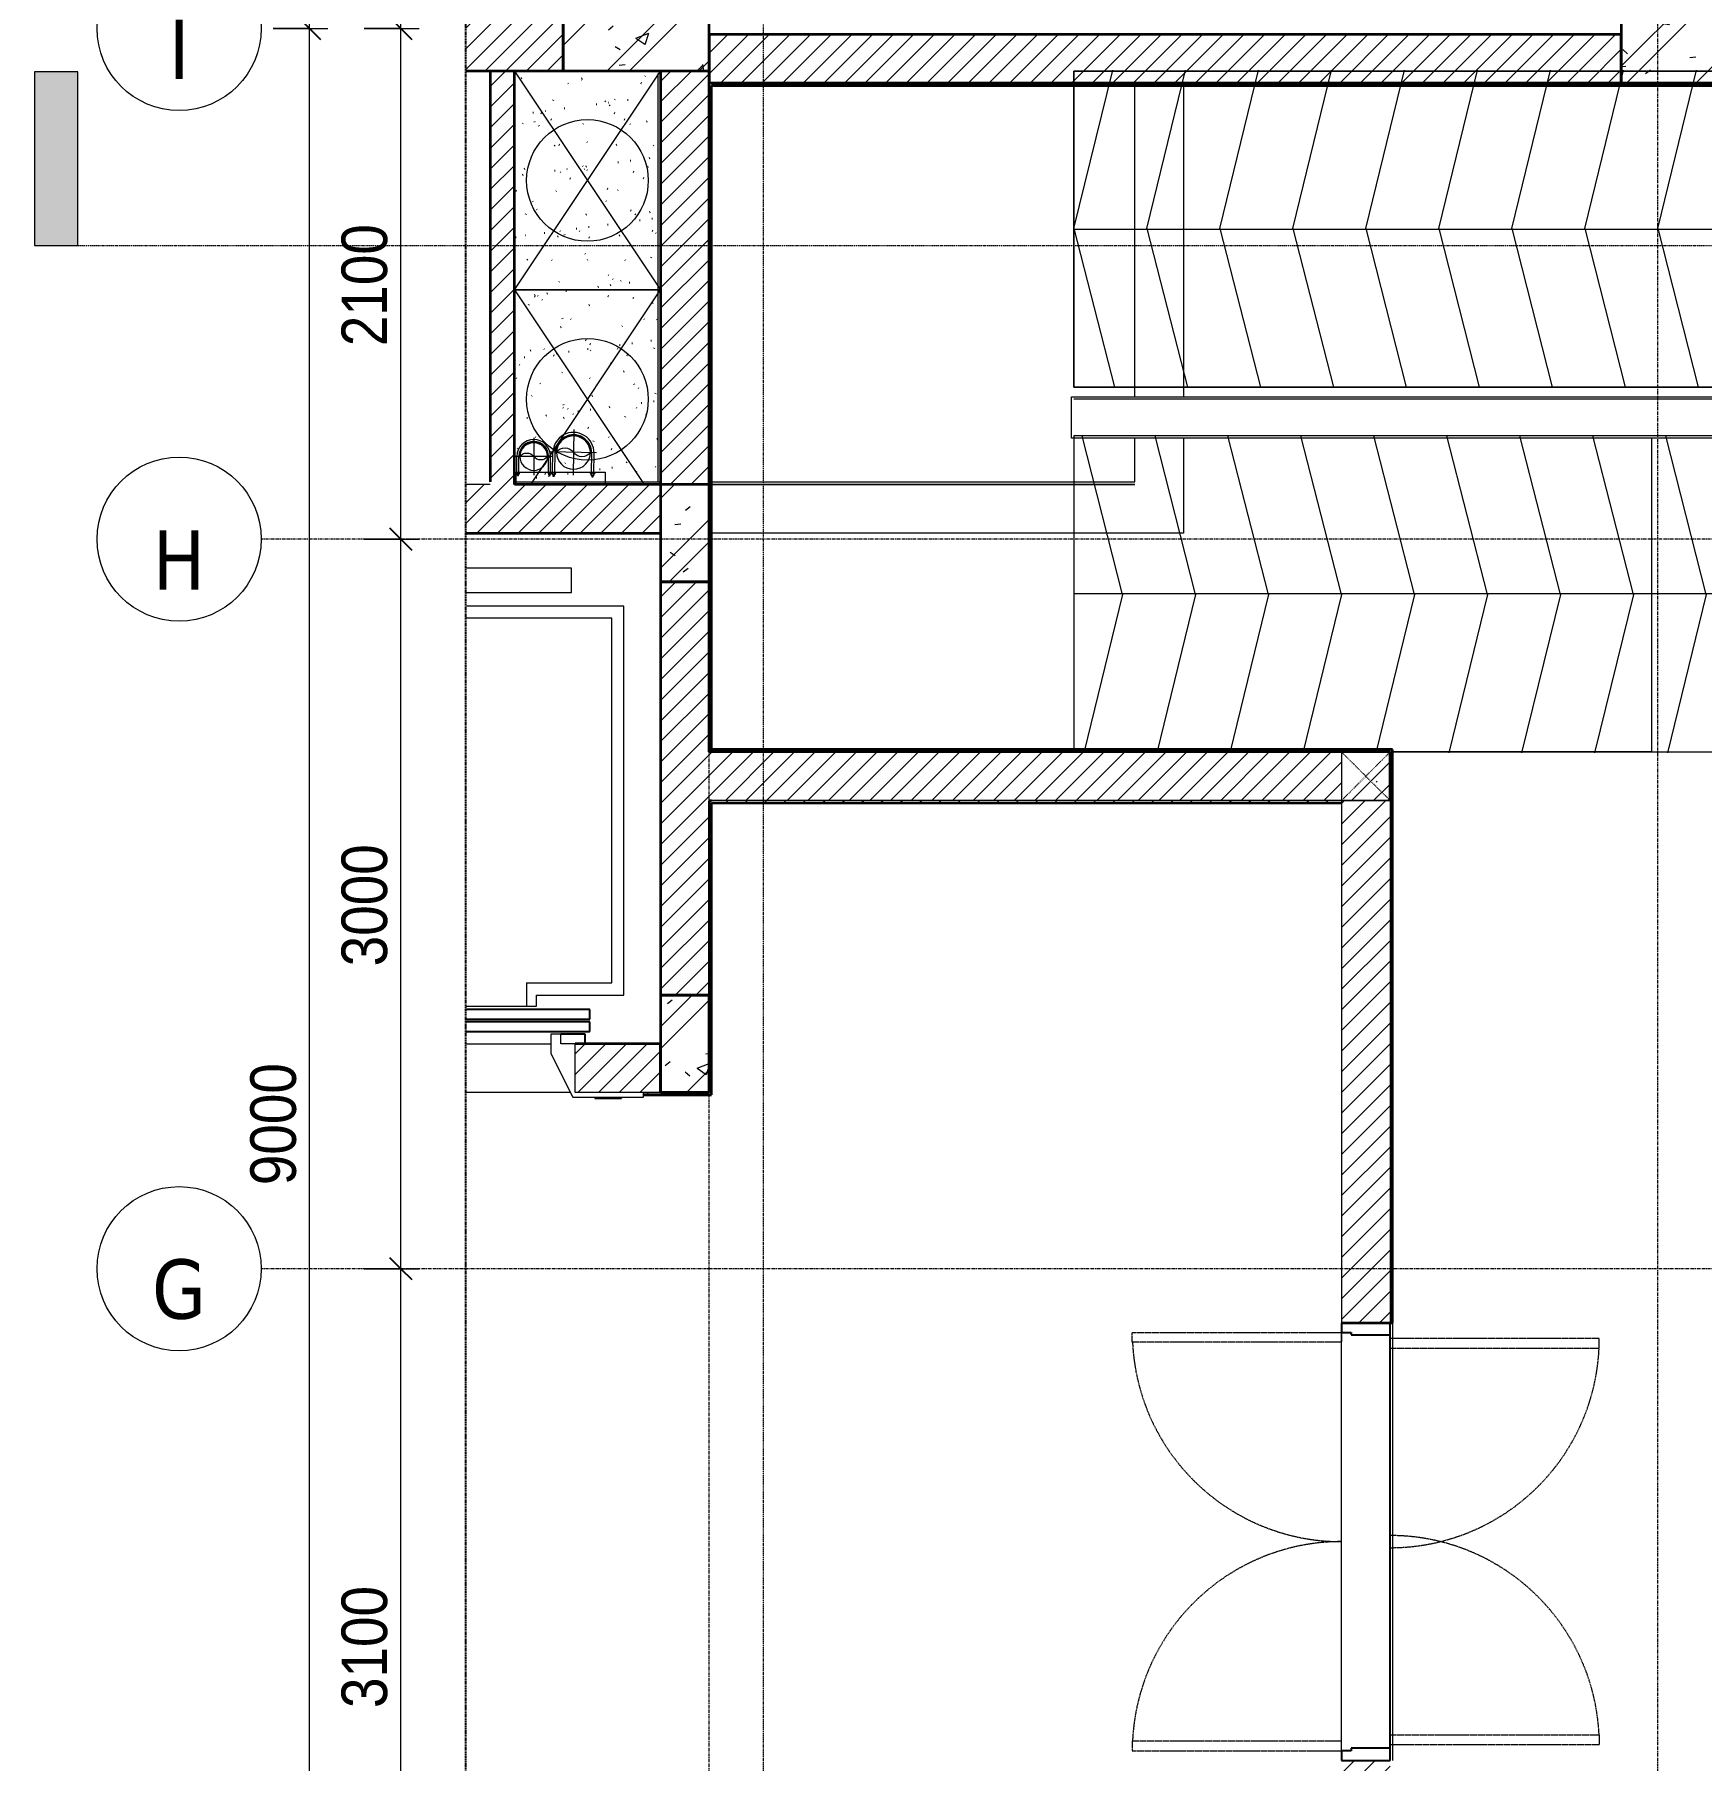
# Model space of a CAD drawing. Header units: millimetres. Extents: x 46079 to 131409, y 40831 to 60403.
# Drawn here: x 105320 to 112173, y 46415 to 53512 of the extents above; entities that cross this region are included whole.
import ezdxf

# ---------------------------------------------------------------- set-up
doc = ezdxf.new("R2010")
doc.units = ezdxf.units.MM
for name, pattern in [('Dash', [6, 3, -3]), ('Dash - Tight', [4.5, 3, -1.5]), ('Dash Dot 3_16_', [7.9375, 4.7625, -1.5875, 0, -1.5875]), ('Grid Line', [22.225, 12.7, -3.175, 3.175, -3.175]), ('Hidden', [7.14375, 4.7625, -2.38125]), ('IMPORT-CENTER _3_', [10.16, 6.35, -1.27, 1.27, -1.27])]:
    doc.linetypes.add(name, pattern=pattern)
for name, color, linetype, lineweight in [('0-2', 10, 'Continuous', 5), ('0-3', 250, 'Continuous', 18), ('A-ANNO-DIMS', 211, 'Continuous', 9), ('A-ANNO-DIMS-75', 211, 'Continuous', 9), ('A-CLNG', 13, 'Continuous', 18), ('A-CLNG-PATT-1', 13, 'Continuous', 25), ('A-DETL-GENF-2', 92, 'Dash - Tight', 18), ('A-DETL-GENF-3', 92, 'Hidden', 25), ('A-DETL-THIN', 151, 'Continuous', 18), ('A-DOOR', 31, 'Continuous', 18), ('A-DOOR-1', 31, 'Continuous', 25), ('A-DOOR-FRAM', 31, 'Continuous', 25), ('A-FLOR', 192, 'Continuous', 18), ('A-WALL', 113, 'Continuous', 18), ('A-WALL-1', 113, 'Continuous', 35), ('A-WALL-PATT-1', 111, 'Continuous', 18), ('G-ANNO-SYMB', 111, 'Continuous', 9), ('G-ANNO-SYMB-1', 111, 'Dash Dot 3_16_', 18), ('G-IMPT', 8, 'Continuous', 18), ('G-IMPT-1', 8, 'Continuous', 25), ('G-IMPT-2', 8, 'IMPORT-CENTER _3_', 18), ('I-WALL-1', 2, 'Continuous', 35), ('M-EQPM', 50, 'Continuous', 18), ('S-COLS', 52, 'Continuous', 18), ('S-COLS-1', 9, 'Continuous', 18), ('S-COLS-2', 7, 'Continuous', 35), ('S-COLS-3', 52, 'Dash', 18), ('S-COLS-4', 52, 'Continuous', 35), ('S-COLS-HDLN', 52, 'Dash', 18), ('S-GRID-1', 1, 'Grid Line', 9), ('S-GRID-IDEN', 1, 'Continuous', 9)]:
    doc.layers.add(name, color=color, linetype=linetype, lineweight=lineweight)
doc.styles.add('Tahoma_B', font='tahomabd.ttf', dxfattribs={"height": 243.75})
doc.styles.add('UTM Avo', font='', dxfattribs={"width": 0.9, "height": 187.5})
doc.styles.get('UTM Avo').set_extended_font_data('UTM Avo')
doc.dimstyles.new('1_Dim_chi_tiet_2_5', dxfattribs={"dimscale": 304.8, "dimtxt": 187.368928, "dimasz": 0.295276, "dimexe": 0.246063, "dimexo": 0.0625, "dimgap": 0.024606, "dimtad": 1, "dimdec": 0, "dimrnd": 5, "dimzin": 0, "dimdsep": 46, "dimtxsty": 'UTM Avo', "dimblk1": 'OBLIQUE', "dimblk2": 'OBLIQUE', "dimsah": 1, "dimcen": 0.09, "dimdle": 0.246063, "dimazin": 0, "dimtfac": 1, "dimtdec": 4, "dimtix": 1, "dimtmove": 0, "dimatfit": 3, "dimfxl": 0.492126, "dimfxlon": 1, "dimtvp": 1, "dimtolj": 1, "dimtzin": 0, "dimarcsym": 2})
pattern_1 = [(50, (0, 0), (546.5526, -47.8174), [57.15, -628.65]), (355, (0, 0), (-105.7283, 573.17), [45.72, -502.92]), (100.451, (45.55, -4), (440.8275, 525.35), [48.57, -534.27]), (46.184, (0, 152.4), (813.2367, -126.1284), [85.725, -942.975]), (96.636, (67.8, 141.9), (712.207, 742.283), [72.855, -801.405]), (351.184, (0, 152.4), (712.215, 742.276), [68.58, -754.38]), (21, (76.2, 114.3), (454.8433, -306.796), [57.15, -628.65]), (326, (76.2, 114.3), (185.4063, 552.5638), [45.72, -502.92]), (71.451, (114.1, 88.73), (640.2512, 245.764), [48.57, -534.27]), (37.5, (0, 0), (9.26637, 253.66504), [25.146, -471.678, 25.146, -485.394, -504.825]), (37.5, (0, 0), (9.26637, 253.66504), [-1007.364, 25.146, -479.679]), (7.5, (0, 0), (200.4594, 300.5414), [25.146, -265.938, 25.146, -460.248, -192.405]), (7.5, (0, 0), (200.4594, 300.5414), [-776.478, 25.146, -167.259]), (327.5, (-169.93, 0), (406.77284, -17.18643), [25.146, -165.354, 25.146, -569.214, -788.67]), (327.5, (-169.93, 0), (406.77284, -17.18643), [-784.86, 25.146, -763.524]), (317.5, (-246.13, 0), (444.388, 76.2803), [25.146, -222.504, 25.146, -369.57, -560.07]), (317.5, (-246.13, 0), (444.388, 76.2803), [-642.366, 25.146, -534.924])]
pattern_2 = [(45, (0, 0), (-188.5854, 188.5854), []), (45, (0, 285.75), (-188.5854, 188.5854), [])]
pattern_3 = [(45, (59240.78, 0), (-42.426407, 42.426407), [])]
pattern_4 = [(45, (59240.78, 0), (-39.774756, 39.774756), [])]
pattern_5 = [(50, (59240.8, 0), (546.5526, -47.8174), [57.15, -628.65]), (355, (59240.8, 0), (-105.7283, 573.17), [45.72, -502.92]), (100.451, (59286.33, -4), (440.8275, 525.35), [48.57, -534.27]), (46.184, (59240.8, 152.4), (813.2367, -126.1284), [85.725, -942.975]), (96.636, (59308.55, 141.9), (712.207, 742.283), [72.855, -801.405]), (351.184, (59240.8, 152.4), (712.215, 742.276), [68.58, -754.38]), (21, (59317, 114.3), (454.8433, -306.796), [57.15, -628.65]), (326, (59317, 114.3), (185.4063, 552.564), [45.72, -502.92]), (71.451, (59354.9, 88.73), (640.251, 245.764), [48.57, -534.27]), (37.5, (59240.78, 0), (9.26637, 253.66504), [5.029, -491.795, 5.029, -505.511, -504.825]), (37.5, (59240.78, 0), (9.26637, 253.66504), [-1007.364, 5.029, -499.796]), (7.5, (59240.78, 0), (200.4594, 300.5414), [5.029, -286.055, 5.029, -480.365, -192.405]), (7.5, (59240.78, 0), (200.4594, 300.5414), [-776.478, 5.029, -187.376]), (327.5, (59070.85, 0), (406.77284, -17.18643), [5.029, -185.471, 5.029, -589.331, -788.67]), (327.5, (59070.85, 0), (406.77284, -17.18643), [-784.86, 5.029, -783.641]), (317.5, (58994.65, 0), (444.388, 76.2803), [5.029, -242.621, 5.029, -389.687, -560.07]), (317.5, (58994.65, 0), (444.388, 76.2803), [-642.366, 5.029, -555.041]), (45, (59240.78, 0), (-188.5854, 188.5854), []), (45, (59240.78, 285.75), (-188.5854, 188.5854), [])]

# ---------------------------------------------------------------- blocks, each defined once
blk = doc.blocks.new('NCV_TKTC_KET CAU_rvt-3-TKCS_BỂ NƯỚC NGẦM - MẶT BẰNG NẮP BỂ')
at = {"layer": 'S-COLS-1'}
h = blk.add_hatch(dxfattribs=at)
h.set_pattern_fill('FP_2', color=256, style=0, pattern_type=2)
h.set_pattern_definition(pattern_1)
h.paths.add_polyline_path([(53452.6, 53311.9), (53452.6, 53761.9), (52602.6, 53761.9), (52602.6, 53311.9), (53054.8, 53311.9)])
h = blk.add_hatch(dxfattribs=at)
h.set_pattern_fill('FP_3', color=256, style=0, pattern_type=2)
h.set_pattern_definition(pattern_2)
h.paths.add_polyline_path([(53452.6, 53311.9), (53452.6, 53761.9), (52602.6, 53761.9), (52602.6, 53311.9), (53054.8, 53311.9)])
h = blk.add_hatch(dxfattribs=at)
h.set_pattern_fill('FP_2', color=256, style=0, pattern_type=2)
h.set_pattern_definition(pattern_1)
h.paths.add_polyline_path([(48852.6, 53362.3), (48852.6, 53562.3), (48252.6, 53562.3), (48252.6, 53362.3)])
h = blk.add_hatch(dxfattribs=at)
h.set_pattern_fill('FP_3', color=256, style=0, pattern_type=2)
h.set_pattern_definition(pattern_2)
h.paths.add_polyline_path([(48852.6, 53362.3), (48852.6, 53562.3), (48252.6, 53562.3), (48252.6, 53362.3)])
h = blk.add_hatch(dxfattribs=at)
h.set_pattern_fill('FP_2', color=256, style=0, pattern_type=2)
h.set_pattern_definition(pattern_1)
h.paths.add_polyline_path([(48852.6, 51261.9), (48852.6, 51661.9), (48652.6, 51661.9), (48652.6, 51261.9)])
h = blk.add_hatch(dxfattribs=at)
h.set_pattern_fill('FP_3', color=256, style=0, pattern_type=2)
h.set_pattern_definition(pattern_2)
h.paths.add_polyline_path([(48852.6, 51261.9), (48852.6, 51661.9), (48652.6, 51661.9), (48652.6, 51261.9)])
h = blk.add_hatch(dxfattribs=at)
h.set_pattern_fill('FP_2', color=256, style=0, pattern_type=2)
h.set_pattern_definition(pattern_1)
h.paths.add_polyline_path([(48852.6, 49161.9), (48852.6, 49561.9), (48652.6, 49561.9), (48652.6, 49161.9)])
h = blk.add_hatch(dxfattribs=at)
h.set_pattern_fill('FP_3', color=256, style=0, pattern_type=2)
h.set_pattern_definition(pattern_2)
h.paths.add_polyline_path([(48852.6, 49161.9), (48852.6, 49561.9), (48652.6, 49561.9), (48652.6, 49161.9)])
at = {"layer": 'S-COLS-2'}
for p, q in [((52602.6, 53761.9), (52602.6, 53311.9)), ((48252.6, 53562.3), (48252.6, 53362.3)), ((48852.6, 53362.3), (48852.6, 53562.3)), ((48252.6, 53362.3), (48852.6, 53362.3)), ((52602.6, 53311.9), (53452.6, 53311.9)), ((48852.6, 51661.9), (48652.6, 51661.9)), ((48652.6, 51661.9), (48652.6, 51261.9)), ((48852.6, 51261.9), (48852.6, 51661.9)), ((48652.6, 51261.9), (48852.6, 51261.9)), ((48852.6, 49561.9), (48652.6, 49561.9)), ((48652.6, 49561.9), (48652.6, 49161.9)), ((48852.6, 49161.9), (48852.6, 49561.9)), ((48652.6, 49161.9), (48852.6, 49161.9))]:
    blk.add_line(p, q, dxfattribs=at)
blk = doc.blocks.new('TKTC_XREF_251221_MB TANG 1 - TKTC_XREF_260130_MB TANG 1_dwg_$cc-4202122-TKCS_BỂ NƯỚC NGẦM - MẶT BẰNG NẮP BỂ')
at = {"layer": 'G-IMPT'}
blk.add_circle((0, 0), 0.5, dxfattribs=at)
for centre, radius, start, end in [((0, 0), 0.5, 90, 270), ((0.188, 0.25), 0.313, 126.8699, 233.1301), ((-0.188, -0.25), 0.313, 306.8699, 53.1301)]:
    blk.add_arc(centre, radius, start, end, dxfattribs=at)
at = {"layer": 'G-IMPT-2'}
for p, q in [((0, -0.673), (0, 0.673)), ((-0.673, 0), (0.673, 0))]:
    blk.add_line(p, q, dxfattribs=at)
blk = doc.blocks.new('TKTC_XREF_251221_MB TANG 1 - TKTC_XREF_260130_MB TANG 1_dwg_CUM U_DN100-4202112-TKCS_BỂ NƯỚC NGẦM - MẶT BẰNG NẮP BỂ')
at = {"layer": 'G-IMPT'}
blk.add_hatch(color=256, dxfattribs=at).paths.add_polyline_path([(0, 61), (0, 57), (14.8, 55.1), (28.5, 49.4), (40.3, 40.3), (49.4, 28.5), (55.1, 14.8), (56.7, -2.5), (55.1, -14.8), (49.4, -28.5), (40.3, -40.3), (28.5, -49.4), (14.8, -55.1), (0, -57), (0, -61), (15.8, -58.9), (30.5, -52.8), (43.1, -43.1), (52.8, -30.5), (58.9, -15.8), (61, 0), (58.9, 15.8), (52.8, 30.5), (43.1, 43.1), (30.5, 52.8), (15.8, 58.9)])
for p, q in [((-79.1, 66.6), (-79.1, 63.4)), ((-76.6, 66.6), (-76.6, 63.4)), ((-74.6, 66.6), (-74.6, 63.4)), ((-72.7, 69.3), (-72.7, 60.7)), ((-66.9, 67.9), (-71.7, 67.9)), ((-66.9, 62.1), (-71.7, 62.1)), ((-65, 69), (0, 69)), ((-79.1, -63.4), (-79.1, -66.6)), ((-76.6, -63.4), (-76.6, -66.6)), ((-74.6, -63.4), (-74.6, -66.6)), ((-72.7, -60.7), (-72.7, -69.3)), ((-66.9, -62.1), (-71.7, -62.1)), ((-66.9, -67.9), (-71.7, -67.9)), ((-65, -69), (0, -69))]:
    blk.add_line(p, q, dxfattribs=at)
at = {"layer": 'G-IMPT', "flags": 128}
for points in [[(-72.7, 67.6), (-78.1, 67.6), (-78.1, 62.4), (-72.7, 62.4)], [(-71.7, 59.2), (-66.9, 59.2), (-66.9, 70.8), (-71.7, 70.8)], [(-66.9, 70.8), (-66.9, 72.7), (-65, 72.7), (-65, 57.3), (-66.9, 57.3), (-66.9, 59.2)], [(-65, 61), (0, 61), (0, 57)], [(-66.9, -59.2), (-66.9, -57.3), (-65, -57.3), (-65, -72.7), (-66.9, -72.7), (-66.9, -70.8)], [(-65, -61), (0, -61), (0, -57)], [(-72.7, -62.4), (-78.1, -62.4), (-78.1, -67.6), (-72.7, -67.6)], [(-71.7, -70.8), (-66.9, -70.8), (-66.9, -59.2), (-71.7, -59.2)]]:
    blk.add_lwpolyline(points, dxfattribs=at)
at = {"layer": 'G-IMPT'}
for centre, radius, start, end in [((-78.1, 66.6), 0.96, 90, 180), ((-78.1, 63.4), 0.96, 180, 270), ((-71.1, 69.3), 1.56, 112.61986, 247.38014), ((-67.9, 65), 4.8, 143.1301, 216.8699), ((-71.1, 60.7), 1.56, 112.61986, 247.38014), ((0, 0), 69, 270, 90), ((0, 0), 61, 270, 90), ((0, 0), 57, 270, 90), ((-78.1, -63.4), 0.96, 90, 180), ((-78.1, -66.6), 0.96, 180, 270), ((-71.1, -60.7), 1.56, 112.61986, 247.38014), ((-67.9, -65), 4.8, 143.1301, 216.8699), ((-71.1, -69.3), 1.56, 112.61986, 247.38014)]:
    blk.add_arc(centre, radius, start, end, dxfattribs=at)
blk = doc.blocks.new('TKTC_XREF_251221_MB TANG 1 - TKTC_XREF_260130_MB TANG 1_dwg_$cc-4202116-TKCS_BỂ NƯỚC NGẦM - MẶT BẰNG NẮP BỂ')
at = {"layer": 'G-IMPT'}
blk.add_circle((0, 0), 0.5, dxfattribs=at)
for centre, radius, start, end in [((0, 0), 0.5, 90, 270), ((0.188, 0.25), 0.313, 126.8699, 233.1301), ((-0.188, -0.25), 0.313, 306.8699, 53.1301)]:
    blk.add_arc(centre, radius, start, end, dxfattribs=at)
at = {"layer": 'G-IMPT-2'}
for p, q in [((0, -0.673), (0, 0.673)), ((-0.673, 0), (0.673, 0))]:
    blk.add_line(p, q, dxfattribs=at)
blk = doc.blocks.new('TKTC_XREF_251221_MB TANG 1 - TKTC_XREF_260130_MB TANG 1_dwg-4202109-TKCS_BỂ NƯỚC NGẦM - MẶT BẰNG NẮP BỂ')
at = {"layer": 'G-IMPT', "flags": 128}
blk.add_lwpolyline([(-154727, -349634.2), (-154727, -349684.2), (-155092.6, -349684.2), (-155092.6, -349633.9), (-154727, -349633.9), (-154727, -349684.2), (-155092.6, -349684.2), (-155092.6, -349633.9), (-154727, -349633.9)], dxfattribs=at)
at = {"layer": 'G-IMPT-1'}
for p, q in [((-154299.1, -350784.7), (-154299.1, -350774.7)), ((-151499.2, -354882), (-151499.2, -353182))]:
    blk.add_line(p, q, dxfattribs=at)
at = {"extrusion": (0, 0, -1)}
for name, p, xscale, yscale, zscale, rotation in [('TKTC_XREF_251221_MB TANG 1 - TKTC_XREF_260130_MB TANG 1_dwg_$cc-4202116-TKCS_BỂ NƯỚC NGẦM - MẶT BẰNG NẮP BỂ', (154856.6, -349552.5), 140.0000000000797, 140.0000000000797, -140.0000000000797, 271.0087957877645), ('TKTC_XREF_251221_MB TANG 1 - TKTC_XREF_260130_MB TANG 1_dwg_$cc-4202122-TKCS_BỂ NƯỚC NGẦM - MẶT BẰNG NẮP BỂ', (155019.9, -349569.8), 114.0000000000649, 114.0000000000649, -114.0000000000649, 269.9277821117897)]:
    blk.add_blockref(name, p, dxfattribs=dict(at, xscale=xscale, yscale=yscale, zscale=zscale, rotation=rotation))
at = {"xscale": 1.228070175438593, "yscale": 1.228070175438593, "zscale": 1.228070175438593, "rotation": 88.99120421064113}
blk.add_blockref('TKTC_XREF_251221_MB TANG 1 - TKTC_XREF_260130_MB TANG 1_dwg_CUM U_DN100-4202112-TKCS_BỂ NƯỚC NGẦM - MẶT BẰNG NẮP BỂ', (-154856.6, -349555.5), dxfattribs=at)
at = {"rotation": 90.072217886616}
blk.add_blockref('TKTC_XREF_251221_MB TANG 1 - TKTC_XREF_260130_MB TANG 1_dwg_CUM U_DN100-4202112-TKCS_BỂ NƯỚC NGẦM - MẶT BẰNG NẮP BỂ', (-155020, -349568.8), dxfattribs=at)
blk = doc.blocks.new('TKTC_XREF_251221_MB TANG 1 - TKTC_XREF_251221_MB TANG 1-2038492-TKCS_BỂ NƯỚC NGẦM - MẶT BẰNG NẮP BỂ')
blk.add_blockref('TKTC_XREF_251221_MB TANG 1 - TKTC_XREF_260130_MB TANG 1_dwg-4202109-TKCS_BỂ NƯỚC NGẦM - MẶT BẰNG NẮP BỂ', (169499.1, 384109.7))
blk = doc.blocks.new('Thang may HIEN - Dài x Rộng - 2000x2000-2402764-TKCS_BỂ NƯỚC NGẦM - MẶT BẰNG NẮP BỂ')
at = {"layer": 'A-DOOR'}
for p, q in [((-590, 120), (-880, 120)), ((-880, 120), (-880, 100)), ((-880, 100), (-600, 100)), ((-600, 100), (-600, -100)), ((-500, -60), (-590, 120)), ((-500, -140), (-500, -60)), ((-600, -100), (-540, -100)), ((-540, -100), (-540, -140)), ((-540, -140), (-500, -140)), ((-660, -190.4), (-660, -150.4)), ((-660, -150.4), (-150, -150.4)), ((-150, -190.4), (-660, -190.4)), ((-150, -200.4), (-660, -200.4)), ((-660, -200.4), (-660, -240.4)), ((-660, -240.4), (-150, -240.4)), ((-440, -255), (-440, -300)), ((-400, -255), (-440, -255)), ((-150, -255), (-400, -255)), ((-400, -350), (-400, -255)), ((-440, -300), (-800, -300)), ((-800, -300), (-800, -1900)), ((-400, -350), (-750, -350)), ((-750, -350), (-750, -1850)), ((-800, -1900), (-150, -1900)), ((-750, -1850), (-150, -1850)), ((-150, -1955.4), (-584.2, -1955.4)), ((-584.2, -1955.4), (-584.2, -2055.4)), ((-584.2, -2055.4), (-150, -2055.4))]:
    blk.add_line(p, q, dxfattribs=at)
at = {"layer": 'A-DOOR-1'}
for p, q in [((-680, 124), (-790, 124)), ((-790, 124), (-790, 120)), ((-680, 120), (-680, 124)), ((-600, -100), (-640, -100)), ((-640, -100), (-640, -140)), ((-640, -140), (-540, -140)), ((-150, -150.4), (-660, -150.4)), ((-660, -150.4), (-660, -190.4)), ((-660, -190.4), (-150, -190.4)), ((-150, -200.4), (-660, -200.4)), ((-660, -200.4), (-660, -240.4)), ((-660, -240.4), (-150, -240.4))]:
    blk.add_line(p, q, dxfattribs=at)
blk = doc.blocks.new('FD_07 - DIG_01-1800x2200-CỬA ĐI 2 CÁNH 2-2150742-TKCS_BỂ NƯỚC NGẦM - MẶT BẰNG NẮP BỂ')
at = {"layer": 'A-DETL-GENF-2'}
for p, q in [((-860, 960), (-860, 100)), ((-820, 960), (-860, 960)), ((-820, 100), (-820, 960)), ((820, 100), (820, 960)), ((820, 960), (860, 960)), ((860, 960), (860, 100)), ((-860, 100), (-820, 100)), ((860, 100), (820, 100)), ((-835, -960), (-835, -100)), ((-835, -100), (-795, -100)), ((-795, -100), (-795, -960)), ((835, -100), (795, -100)), ((795, -100), (795, -960)), ((835, -960), (835, -100)), ((-795, -960), (-835, -960)), ((795, -960), (835, -960))]:
    blk.add_line(p, q, dxfattribs=at)
for centre, start, end in [((-860, 100), 0, 87.33412), ((860, 100), 92.66588, 180), ((-835, -100), 272.66588, 360), ((835, -100), 180, 267.33412)]:
    blk.add_arc(centre, 860, start, end, dxfattribs=at)
at = {"layer": 'A-DOOR'}
for p, q in [((-860, 100), (860, 100)), ((850, -100), (-850, -100))]:
    blk.add_line(p, q, dxfattribs=at)
at = {"layer": 'A-DOOR-FRAM'}
for p, q in [((-860, 100), (-900, 100)), ((-900, 100), (-900, -100)), ((-860, 60), (-860, 100)), ((900, 100), (860, 100)), ((860, 100), (860, 60)), ((900, -100), (900, 100)), ((-850, 60), (-860, 60)), ((-850, -100), (-850, 60)), ((860, 60), (850, 60)), ((850, 60), (850, -100)), ((-900, -100), (-850, -100)), ((850, -100), (900, -100))]:
    blk.add_line(p, q, dxfattribs=at)
blk = doc.blocks.new('G1_SOF - BO TRU - 200x200-3050151-TKCS_BỂ NƯỚC NGẦM - MẶT BẰNG NẮP BỂ')
at = {"layer": 'S-COLS-HDLN'}
for p, q in [((-100, 100), (100, -100)), ((100, 100), (-100, -100))]:
    blk.add_line(p, q, dxfattribs=at)
blk = doc.blocks.new('BORDER VIEW - BORDER VIEW-2143926-TKCS_BỂ NƯỚC NGẦM - MẶT BẰNG NẮP BỂ')
at = {"layer": 'A-DETL-GENF-3'}
blk.add_line((0, 150), (0, 14521.3), dxfattribs=at)
blk = doc.blocks.new('Grid - M_Grid Head - Circle-353313-TKCS_BỂ NƯỚC NGẦM - MẶT BẰNG NẮP BỂ')
at = {"layer": 'S-GRID-IDEN'}
blk.add_circle((0, 0), 4.5, dxfattribs=at)
blk = doc.blocks.new('Section - 3_32_ x 3_8_-4701953-TKCS_BỂ NƯỚC NGẦM - MẶT BẰNG NẮP BỂ')
at = {"layer": 'G-ANNO-SYMB'}
blk.add_hatch(color=256, dxfattribs=at).paths.add_polyline_path([(0, 9.525), (0, 0), (-2.38125, 0), (-2.38125, 9.525)])
for p, q in [((0, 9.525), (-2.38125, 9.525)), ((-2.38125, 9.525), (-2.38125, 0)), ((0, 0), (0, 9.525)), ((-2.38125, 0), (0, 0))]:
    blk.add_line(p, q, dxfattribs=at)
blk = doc.blocks.new('DIMBLOCK64-TKCS_BỂ NƯỚC NGẦM - MẶT BẰNG NẮP BỂ')
at = {"layer": 'A-ANNO-DIMS-75', "lineweight": 25}
for p, q in [((106825.7, 48436.9), (106780.7, 48481.9)), ((106825.7, 48436.9), (106870.7, 48391.9)), ((106825.7, 45336.9), (106780.7, 45381.9)), ((106825.7, 45336.9), (106870.7, 45291.9))]:
    blk.add_line(p, q, dxfattribs=at)
at = {"layer": 'A-ANNO-DIMS-75'}
for p, q in [((106675.7, 48436.9), (106900.7, 48436.9)), ((106825.7, 48436.9), (106675.7, 48436.9)), ((106825.7, 45336.9), (106825.7, 48436.9)), ((106675.7, 45336.9), (106900.7, 45336.9)), ((106825.7, 45336.9), (106675.7, 45336.9))]:
    blk.add_line(p, q, dxfattribs=at)
at = {"layer": 'A-ANNO-DIMS-75', "color": 0, "insert": (106582.1, 46630.2), "char_height": 187.5, "width": 616.236, "attachment_point": 1, "rotation": 90, "line_spacing_factor": 1.110334, "style": 'UTM Avo'}
blk.add_mtext('3100', dxfattribs=at)
blk = doc.blocks.new('_Oblique')
at = {"color": 0, "linetype": 'ByBlock', "lineweight": -2}
blk.add_line((-0.5, -0.5), (0.5, 0.5), dxfattribs=at)
blk = doc.blocks.new('DIMBLOCK65-TKCS_BỂ NƯỚC NGẦM - MẶT BẰNG NẮP BỂ')
at = {"layer": 'A-ANNO-DIMS-75', "lineweight": 25}
for p, q in [((106825.7, 51436.9), (106780.7, 51481.9)), ((106825.7, 51436.9), (106870.7, 51391.9)), ((106825.7, 48436.9), (106780.7, 48481.9)), ((106825.7, 48436.9), (106870.7, 48391.9))]:
    blk.add_line(p, q, dxfattribs=at)
at = {"layer": 'A-ANNO-DIMS-75'}
for p, q in [((106675.7, 51436.9), (106900.7, 51436.9)), ((106825.7, 51436.9), (106675.7, 51436.9)), ((106825.7, 48436.9), (106825.7, 51436.9)), ((106675.7, 48436.9), (106900.7, 48436.9)), ((106825.7, 48436.9), (106675.7, 48436.9))]:
    blk.add_line(p, q, dxfattribs=at)
at = {"layer": 'A-ANNO-DIMS-75', "color": 0, "insert": (106582.1, 49680.2), "char_height": 187.5, "width": 616.236, "attachment_point": 1, "rotation": 90, "line_spacing_factor": 1.110334, "style": 'UTM Avo'}
blk.add_mtext('3000', dxfattribs=at)
blk = doc.blocks.new('DIMBLOCK66-TKCS_BỂ NƯỚC NGẦM - MẶT BẰNG NẮP BỂ')
at = {"layer": 'A-ANNO-DIMS-75'}
for p, q in [((106825.7, 51436.9), (106825.7, 53611.9)), ((106675.7, 53536.9), (106900.7, 53536.9)), ((106825.7, 53536.9), (106675.7, 53536.9)), ((106675.7, 51436.9), (106900.7, 51436.9)), ((106825.7, 51436.9), (106675.7, 51436.9))]:
    blk.add_line(p, q, dxfattribs=at)
at = {"layer": 'A-ANNO-DIMS-75', "lineweight": 25}
for p, q in [((106825.7, 53536.9), (106780.7, 53581.9)), ((106825.7, 53536.9), (106870.7, 53491.9)), ((106825.7, 51436.9), (106780.7, 51481.9)), ((106825.7, 51436.9), (106870.7, 51391.9))]:
    blk.add_line(p, q, dxfattribs=at)
at = {"layer": 'A-ANNO-DIMS-75', "color": 0, "insert": (106582.1, 52230.2), "char_height": 187.5, "width": 616.236, "attachment_point": 1, "rotation": 90, "line_spacing_factor": 1.110334, "style": 'UTM Avo'}
blk.add_mtext('2100', dxfattribs=at)
blk = doc.blocks.new('DIMBLOCK67-TKCS_BỂ NƯỚC NGẦM - MẶT BẰNG NẮP BỂ')
at = {"layer": 'A-ANNO-DIMS-75'}
for p, q in [((106450.7, 44461.9), (106450.7, 53611.9)), ((106300.7, 53536.9), (106525.7, 53536.9)), ((106450.7, 53536.9), (106300.7, 53536.9)), ((106300.7, 44536.9), (106525.7, 44536.9)), ((106450.7, 44536.9), (106300.7, 44536.9))]:
    blk.add_line(p, q, dxfattribs=at)
at = {"layer": 'A-ANNO-DIMS-75', "lineweight": 25}
for p, q in [((106450.7, 53536.9), (106405.7, 53581.9)), ((106450.7, 53536.9), (106495.7, 53491.9)), ((106450.7, 44536.9), (106405.7, 44581.9)), ((106450.7, 44536.9), (106495.7, 44491.9))]:
    blk.add_line(p, q, dxfattribs=at)
at = {"layer": 'A-ANNO-DIMS-75', "color": 0, "insert": (106207.1, 48780.2), "char_height": 187.5, "width": 616.236, "attachment_point": 1, "rotation": 90, "line_spacing_factor": 1.110334, "style": 'UTM Avo'}
blk.add_mtext('9000', dxfattribs=at)

msp = doc.modelspace()

# ---------------------------------------------------------------- hatches: boundary and pattern name
at = {"layer": 'A-CLNG-PATT-1'}
h = msp.add_hatch(dxfattribs=at)
h.set_pattern_fill('FP_8', color=256, style=0, pattern_type=2)
h.set_pattern_definition([(37.5, (59240.78, 0), (-6.09637, 186.46643), [2.515, -144.582, 2.515, -162.001, -157.258]), (37.5, (59240.78, 0), (-6.09637, 186.46643), [-311.612, 2.515, -154.743]), (7.5, (59240.78, 0), (171.26815, 273.1105), [2.515, -76.84, 2.515, -130.066, -50.806]), (7.5, (59240.78, 0), (171.26815, 273.1105), [-211.935, 2.515, -48.292]), (327.5, (59121.75, 0), (301.36816, 0.5478), [2.515, -45.872, 2.515, -171.679, -227.419]), (327.5, (59121.75, 0), (301.36816, 0.5478), [-222.58, 2.515, -224.904]), (317.5, (59121.75, 0), (290.9151, 84.9363), [2.515, -21.679, 2.515, -111.679, -130.645]), (317.5, (59121.75, 0), (290.9151, 84.9363), [-138.387, 2.515, -128.13])])
h.paths.add_polyline_path([(107702.9, 51671.9), (107883.3, 51671.9), (107883.3, 53351.9), (107893.3, 53351.9), (107893.3, 53361.9), (107293.3, 53361.9), (107293.3, 51671.9)])
at = {"layer": 'A-WALL-PATT-1'}
h = msp.add_hatch(dxfattribs=at)
h.set_pattern_fill('FP_1', color=256, style=0, pattern_type=2)
h.set_pattern_definition(pattern_3)
h.paths.add_polyline_path([(107093.3, 53362.3), (107493.3, 53362.3), (107493.3, 53562.3), (107093.3, 53562.3)])
h = msp.add_hatch(dxfattribs=at)
h.set_pattern_fill('FP_1', color=256, style=0, pattern_type=2)
h.set_pattern_definition(pattern_3)
h.paths.add_polyline_path([(111843.3, 53311.9), (111843.3, 53511.9), (108093.3, 53511.9), (108093.3, 53311.9), (109671.2, 53311.9)])
h = msp.add_hatch(dxfattribs=at)
h.set_pattern_fill('FP_1', color=256, style=0, pattern_type=2)
h.set_pattern_definition(pattern_3)
h.paths.add_polyline_path([(107293.3, 51661.9), (107293.3, 53362.3), (107193.3, 53362.3), (107193.3, 51661.9)])
h = msp.add_hatch(dxfattribs=at)
h.set_pattern_fill('FP_1', color=256, style=0, pattern_type=2)
h.set_pattern_definition(pattern_3)
h.paths.add_polyline_path([(108093.3, 51661.9), (108093.3, 53361.9), (107893.3, 53361.9), (107893.3, 51661.9)])
h = msp.add_hatch(dxfattribs=at)
h.set_pattern_fill('FP_1', color=256, style=0, pattern_type=2)
h.set_pattern_definition(pattern_3)
h.paths.add_polyline_path([(107893.3, 51461.9), (107893.3, 51661.9), (107093.3, 51661.9), (107093.3, 51461.9), (107702.9, 51461.9)])
h = msp.add_hatch(dxfattribs=at)
h.set_pattern_fill('FP_1', color=256, style=0, pattern_type=2)
h.set_pattern_definition(pattern_3)
h.paths.add_polyline_path([(107893.3, 49561.9), (108093.3, 49561.9), (108093.3, 51261.9), (107893.3, 51261.9), (107893.3, 51239.3)])
h = msp.add_hatch(dxfattribs=at)
h.set_pattern_fill('FP_1', color=256, style=0, pattern_type=2)
h.set_pattern_definition(pattern_3)
h.paths.add_polyline_path([(110693.3, 50361.9), (110693.3, 50561.9), (108093.3, 50561.9), (108093.3, 50361.9), (109671.2, 50361.9)])
h = msp.add_hatch(dxfattribs=at)
h.set_pattern_fill('FP_7', color=256, style=0, pattern_type=2)
h.set_pattern_definition(pattern_4)
h.paths.add_polyline_path([(108093.3, 49161.9), (108103.3, 49161.9), (108103.3, 50361.9), (108093.3, 50361.9), (108093.3, 49377.4)])
h = msp.add_hatch(dxfattribs=at)
h.set_pattern_fill('FP_7', color=256, style=0, pattern_type=2)
h.set_pattern_definition(pattern_4)
h.paths.add_polyline_path([(110693.3, 50351.9), (110693.3, 50361.9), (108103.3, 50361.9), (108103.3, 50351.9), (109671.2, 50351.9)])
h = msp.add_hatch(dxfattribs=at)
h.set_pattern_fill('FP_1', color=256, style=0, pattern_type=2)
h.set_pattern_definition(pattern_3)
h.paths.add_polyline_path([(110893.3, 46036.9), (110893.3, 46414.6), (110693.3, 46414.6), (110693.3, 46036.9)])
h.paths.add_polyline_path([(110893.3, 48214.6), (110893.3, 50361.9), (110693.3, 50361.9), (110693.3, 48214.6)])
h = msp.add_hatch(dxfattribs=at)
h.set_pattern_fill('FP_1', color=256, style=0, pattern_type=2)
h.set_pattern_definition(pattern_3)
h.paths.add_polyline_path([(107823.3, 49161.9), (107893.3, 49161.9), (107893.3, 49361.9), (107543.3, 49361.9), (107543.3, 49161.9)])
h = msp.add_hatch(dxfattribs=at)
h.set_pattern_fill('FP_7', color=256, style=0, pattern_type=2)
h.set_pattern_definition(pattern_4)
h.paths.add_polyline_path([(107823.3, 49151.9), (108103.3, 49151.9), (108103.3, 49161.9), (107823.3, 49161.9), (107823.3, 49159.9)])
at = {"layer": 'S-COLS-1'}
h = msp.add_hatch(dxfattribs=at)
h.set_pattern_fill('FP_6', color=256, style=0, pattern_type=2)
h.set_pattern_definition(pattern_5)
h.paths.add_polyline_path([(110893.3, 50361.9), (110893.3, 50561.9), (110693.3, 50561.9), (110693.3, 50361.9)])
h = msp.add_hatch(dxfattribs=at)
h.set_pattern_fill('FP_6', color=256, style=0, pattern_type=2)
h.set_pattern_definition(pattern_5)
h.paths.add_polyline_path([(110893.3, 50361.9), (110893.3, 50561.9), (110693.3, 50561.9), (110693.3, 50361.9)])

# ---------------------------------------------------------------- linework, layer by layer
at = {"layer": '0-3'}
for p, q in [((107293.3, 52462.3), (107893.3, 53361.9)), ((107293.3, 53361.9), (107893.3, 52462.3)), ((107293.3, 52462.3), (107293.3, 53361.9)), ((107293.3, 53361.9), (107893.3, 53361.9)), ((107893.3, 52462.3), (107293.3, 52462.3)), ((107293.3, 52461.9), (107826.8, 51661.9)), ((107293.3, 51661.9), (107293.3, 52461.9)), ((107293.3, 52461.9), (107893.3, 52461.9)), ((107359.8, 51661.9), (107893.3, 52461.9))]:
    msp.add_line(p, q, dxfattribs=at)
for centre in [(107593.3, 52911.9), (107593.3, 52011.9)]:
    msp.add_circle(centre, 250, dxfattribs=at)
at = {"layer": 'A-CLNG'}
msp.add_line((107893.3, 53361.9), (107293.3, 53361.9), dxfattribs=at)
at = {"layer": 'A-DETL-THIN'}
for p, q in [((109593.3, 52713.9), (109752.6, 53365.9)), ((109593.3, 53361.9), (118193.3, 53361.9)), ((109593.3, 52061.9), (109593.3, 53361.9)), ((109593.3, 53361.9), (109593.3, 52061.9)), ((118193.3, 53361.9), (109593.3, 53361.9)), ((109893.3, 52713.9), (110052.6, 53365.9)), ((110193.3, 52713.9), (110352.6, 53365.9)), ((110493.3, 52713.9), (110652.6, 53365.9)), ((110793.3, 52713.9), (110952.6, 53365.9)), ((111093.3, 52713.9), (111252.6, 53365.9)), ((111393.3, 52713.9), (111552.6, 53365.9)), ((111693.3, 52713.9), (111852.6, 53365.9)), ((111993.3, 52713.9), (112152.6, 53365.9)), ((109593.3, 52713.9), (109759.9, 52061.9)), ((109593.3, 52711.9), (118193.3, 52711.9)), ((109893.3, 52713.9), (110059.9, 52061.9)), ((110193.3, 52713.9), (110359.9, 52061.9)), ((110493.3, 52713.9), (110659.9, 52061.9)), ((110793.3, 52713.9), (110959.9, 52061.9)), ((111093.3, 52713.9), (111259.9, 52061.9)), ((111393.3, 52713.9), (111559.9, 52061.9)), ((111693.3, 52713.9), (111859.9, 52061.9)), ((111993.3, 52713.9), (112159.9, 52061.9)), ((118193.3, 52061.9), (109593.3, 52061.9)), ((109593.3, 52061.9), (118193.3, 52061.9)), ((111893.3, 51861.9), (109593.3, 51861.9)), ((109593.3, 51861.9), (109593.3, 50561.9)), ((109793.3, 51209.9), (109626.7, 51861.9)), ((110093.3, 51209.9), (109926.7, 51861.9)), ((111893.3, 51861.9), (110193.3, 51861.9)), ((110393.3, 51209.9), (110226.7, 51861.9)), ((110693.3, 51209.9), (110526.7, 51861.9)), ((110993.3, 51209.9), (110826.7, 51861.9)), ((111293.3, 51209.9), (111126.7, 51861.9)), ((111593.3, 51209.9), (111426.7, 51861.9)), ((111893.3, 51209.9), (111726.7, 51861.9)), ((112193.3, 51209.9), (112026.7, 51861.9)), ((112493.3, 51211.9), (109593.3, 51211.9)), ((109793.3, 51209.9), (109634, 50557.9)), ((110093.3, 51209.9), (109934, 50557.9)), ((110393.3, 51209.9), (110234, 50557.9)), ((110693.3, 51209.9), (110534, 50557.9)), ((110993.3, 51209.9), (110834, 50557.9)), ((111293.3, 51209.9), (111134, 50557.9)), ((111593.3, 51209.9), (111434, 50557.9)), ((111893.3, 51209.9), (111734, 50557.9)), ((112193.3, 51209.9), (112034, 50557.9)), ((109593.3, 50561.9), (111893.3, 50561.9)), ((109593.3, 50561.9), (112493.3, 50561.9))]:
    msp.add_line(p, q, dxfattribs=at)
at = {"layer": 'A-FLOR'}
for p, q in [((107293.3, 51661.9), (107293.3, 53362.3)), ((111968.3, 51851.9), (111968.3, 50561.9)), ((111968.3, 50561.9), (110903.3, 50561.9))]:
    msp.add_line(p, q, dxfattribs=at)
at = {"layer": 'A-WALL'}
for p, q in [((107883.3, 51671.9), (107883.3, 53351.9)), ((109843.3, 52021.9), (109843.3, 53301.9)), ((110043.3, 53301.9), (110043.3, 52021.9)), ((109583.3, 52021.9), (118403.3, 52021.9)), ((109583.3, 51851.9), (109583.3, 52021.9)), ((118393.3, 52011.9), (109593.3, 52011.9)), ((113893.4, 51851.9), (109583.3, 51851.9)), ((118393.3, 51861.9), (109593.3, 51861.9)), ((109843.3, 51671.9), (109843.3, 51851.9)), ((110043.3, 51851.9), (110043.3, 51461.9)), ((107293.3, 51671.9), (107893.3, 51671.9)), ((108103.3, 51671.9), (109843.3, 51671.9)), ((107193.3, 51661.9), (107093.3, 51661.9)), ((109843.3, 51661.9), (108103.3, 51661.9)), ((108103.3, 51661.9), (109843.3, 51661.9)), ((110043.3, 51461.9), (108103.3, 51461.9)), ((110693.3, 50561.9), (110693.3, 48214.6)), ((110893.3, 50361.9), (108103.3, 50361.9)), ((110893.3, 50361.9), (110893.3, 48214.6)), ((107093.3, 49361.9), (107443.3, 49361.9)), ((107523.3, 49161.9), (107093.3, 49161.9)), ((107823.3, 49161.9), (107893.3, 49161.9)), ((107893.3, 49161.9), (107823.3, 49161.9)), ((110903.3, 48214.6), (110903.3, 46414.6)), ((110693.3, 46454.6), (110693.3, 48174.6))]:
    msp.add_line(p, q, dxfattribs=at)
at = {"layer": 'A-WALL-1'}
for p, q in [((107493.3, 53362.3), (107493.3, 53562.3)), ((111843.3, 53511.9), (108093.3, 53511.9)), ((108093.3, 53511.9), (108093.3, 53311.9)), ((111843.3, 53311.9), (111843.3, 53511.9)), ((107093.3, 53362.3), (107493.3, 53362.3)), ((107193.3, 53362.3), (107193.3, 51671.9)), ((107293.3, 51661.9), (107293.3, 53362.3)), ((108093.3, 53361.9), (107893.3, 53361.9)), ((107893.3, 53361.9), (107893.3, 51461.9)), ((108093.3, 51661.9), (108093.3, 53361.9)), ((113893.4, 53311.9), (108093.3, 53311.9)), ((108093.3, 50561.9), (108093.3, 53311.9)), ((108103.3, 50561.9), (108103.3, 53301.9)), ((108103.3, 53301.9), (113903.4, 53301.9)), ((108093.3, 51661.9), (107293.3, 51661.9)), ((107093.3, 51461.9), (107893.3, 51461.9)), ((108093.3, 51261.9), (107893.3, 51261.9)), ((107893.3, 51261.9), (107893.3, 49561.9)), ((110893.3, 50561.9), (108093.3, 50561.9)), ((110903.3, 50571.9), (108103.3, 50571.9)), ((110893.3, 50561.9), (110893.3, 50361.9)), ((110903.3, 48214.6), (110903.3, 50571.9)), ((108093.3, 50361.9), (108103.3, 50361.9)), ((107893.3, 49561.9), (108093.3, 49561.9)), ((107893.3, 49361.9), (107543.3, 49361.9)), ((107893.3, 49161.9), (107893.3, 49361.9)), ((110693.3, 48214.6), (110903.3, 48214.6))]:
    msp.add_line(p, q, dxfattribs=at)
at = {"layer": 'G-ANNO-SYMB-1'}
for p, q in [((108315, 59766.6), (108315, 42597.1)), ((105498.6, 52644.4), (130322.3, 52644.4))]:
    msp.add_line(p, q, dxfattribs=at)
at = {"layer": 'I-WALL-1'}
for p, q in [((108093.3, 50361.9), (108093.3, 49161.9)), ((108103.3, 49151.9), (108103.3, 50351.9)), ((108103.3, 50351.9), (110693.3, 50351.9)), ((107823.3, 49151.9), (108103.3, 49151.9)), ((108093.3, 49161.9), (107893.3, 49161.9))]:
    msp.add_line(p, q, dxfattribs=at)
at = {"layer": 'S-COLS'}
for p, q in [((110693.3, 50561.9), (110693.3, 50361.9)), ((110693.3, 50361.9), (110893.3, 50361.9))]:
    msp.add_line(p, q, dxfattribs=at)
at = {"layer": 'S-COLS-4'}
for p, q in [((110893.3, 50561.9), (110693.3, 50561.9)), ((110893.3, 50361.9), (110893.3, 50561.9))]:
    msp.add_line(p, q, dxfattribs=at)
at = {"layer": 'S-GRID-1'}
for p, q in [((108093.3, 45786.5), (108093.3, 57469.4)), ((111993.3, 44834), (111993.3, 57469.4)), ((108127, 51436.9), (106252, 51436.9)), ((127479.4, 51436.9), (108127, 51436.9)), ((108127, 48436.9), (106252, 48436.9)), ((127479.4, 48436.9), (108127, 48436.9))]:
    msp.add_line(p, q, dxfattribs=at)

# ---------------------------------------------------------------- block references
at = {"layer": '0-2'}
msp.add_blockref('NCV_TKTC_KET CAU_rvt-3-TKCS_BỂ NƯỚC NGẦM - MẶT BẰNG NẮP BỂ', (59240.8, 0), dxfattribs=at)
at = {"layer": 'A-DETL-GENF-2'}
msp.add_blockref('BORDER VIEW - BORDER VIEW-2143926-TKCS_BỂ NƯỚC NGẦM - MẶT BẰNG NẮP BỂ', (107093.3, 43836.9), dxfattribs=at)
at = {"layer": 'A-DOOR'}
for name, p, rotation in [('Thang may HIEN - Dài x Rộng - 2000x2000-2402764-TKCS_BỂ NƯỚC NGẦM - MẶT BẰNG NẮP BỂ', (106943.3, 49261.9), 180), ('FD_07 - DIG_01-1800x2200-CỬA ĐI 2 CÁNH 2-2150742-TKCS_BỂ NƯỚC NGẦM - MẶT BẰNG NẮP BỂ', (110793.3, 47314.6), 89.99999999999993)]:
    msp.add_blockref(name, p, dxfattribs=dict(at, rotation=rotation))
at = {"layer": 'G-ANNO-SYMB', "xscale": 74.99999999999996, "yscale": 74.99999999999996, "zscale": 74.99999999999996}
msp.add_blockref('Section - 3_32_ x 3_8_-4701953-TKCS_BỂ NƯỚC NGẦM - MẶT BẰNG NẮP BỂ', (105498.6, 52644.4), dxfattribs=at)
at = {"layer": 'M-EQPM'}
msp.add_blockref('TKTC_XREF_251221_MB TANG 1 - TKTC_XREF_251221_MB TANG 1-2038492-TKCS_BỂ NƯỚC NGẦM - MẶT BẰNG NẮP BỂ', (92893.3, 17236.9), dxfattribs=at)
at = {"layer": 'S-COLS-3'}
msp.add_blockref('G1_SOF - BO TRU - 200x200-3050151-TKCS_BỂ NƯỚC NGẦM - MẶT BẰNG NẮP BỂ', (110793.3, 50461.9), dxfattribs=at)
at = {"layer": 'S-GRID-IDEN', "xscale": 74.99999999999996, "yscale": 74.99999999999996, "zscale": 74.99999999999996, "rotation": 89.9999999999998}
for p in [(105914.5, 53536.9), (105914.5, 51436.9), (105914.5, 48436.9)]:
    msp.add_blockref('Grid - M_Grid Head - Circle-353313-TKCS_BỂ NƯỚC NGẦM - MẶT BẰNG NẮP BỂ', p, dxfattribs=at)

# ---------------------------------------------------------------- dimensions: what is measured, and where the dimension line sits
at = {"layer": 'A-ANNO-DIMS'}
for base, p1, p2, override, picture, middle in [((106450.7, 53536.9), (106300.7, 44536.9), (106300.7, 53536.9), {"dimpost": '<>', "dimfxl": 9000}, 'DIMBLOCK67-TKCS_BỂ NƯỚC NGẦM - MẶT BẰNG NẮP BỂ', (106346.2, 49036.9)), ((106825.7, 53536.9), (106675.7, 51436.9), (106675.7, 53536.9), {"dimpost": '<>', "dimfxl": 2100}, 'DIMBLOCK66-TKCS_BỂ NƯỚC NGẦM - MẶT BẰNG NẮP BỂ', (106721.2, 52486.9)), ((106825.7, 51436.9), (106675.7, 48436.9), (106675.7, 51436.9), {"dimpost": '<>', "dimfxl": 3000}, 'DIMBLOCK65-TKCS_BỂ NƯỚC NGẦM - MẶT BẰNG NẮP BỂ', (106721.2, 49936.9)), ((106825.7, 48436.9), (106675.7, 45336.9), (106675.7, 48436.9), {"dimpost": '<>', "dimfxl": 3100}, 'DIMBLOCK64-TKCS_BỂ NƯỚC NGẦM - MẶT BẰNG NẮP BỂ', (106721.2, 46886.9))]:
    dim = msp.add_linear_dim(base=base, p1=p1, p2=p2, angle=90, dimstyle='1_Dim_chi_tiet_2_5', override=override, dxfattribs=at)
    dim.commit()
    dim.dimension.update_dxf_attribs({"geometry": picture, "text_midpoint": middle})

# ---------------------------------------------------------------- next in the draw order: texts
at = {"layer": 'S-GRID-IDEN', "char_height": 243.75, "attachment_point": 5, "line_spacing_factor": 0.996129, "style": 'Tahoma_B', "bg_fill": 3, "box_fill_scale": 1.25, "bg_fill_color": 256, "bg_fill_true_color": 13158600, "bg_fill_transparency": 0}
for s, insert, width in [('\\pt952.49944,1904.99888,2857.50075,3810.00019,4762.49962,5714.99906,6667.50094,7620.00037,8572.49981,9524.99925,10477.50113,11430.00056,12382.5,13334.99944,14287.49888,15240.00075,16192.50019,17144.99963,18097.49906,19050.00094,20002.50038,20954.99981,21907.49925,22860.00113,23812.50056,24765,25717.49944,26669.99887,27622.50075,28575.00019,29527.49963,30479.99906;I', (105914.2, 53451), 163.5), ('\\pt952.49944,1904.99888,2857.50075,3810.00019,4762.49962,5714.99906,6667.50094,7620.00037,8572.49981,9524.99925,10477.50113,11430.00056,12382.5,13334.99944,14287.49888,15240.00075,16192.50019,17144.99963,18097.49906,19050.00094,20002.50038,20954.99981,21907.49925,22860.00113,23812.50056,24765,25717.49944,26669.99887,27622.50075,28575.00019,29527.49963,30479.99906;H', (105913.8, 51351), 258), ('\\pt952.49944,1904.99888,2857.50075,3810.00019,4762.49962,5714.99906,6667.50094,7620.00037,8572.49981,9524.99925,10477.50113,11430.00056,12382.5,13334.99944,14287.49888,15240.00075,16192.50019,17144.99963,18097.49906,19050.00094,20002.50038,20954.99981,21907.49925,22860.00113,23812.50056,24765,25717.49944,26669.99887,27622.50075,28575.00019,29527.49963,30479.99906;G', (105914.2, 48351), 252.75)]:
    msp.add_mtext(s, dxfattribs=dict(at, insert=insert, width=width))

doc.saveas('drawing.dxf')
